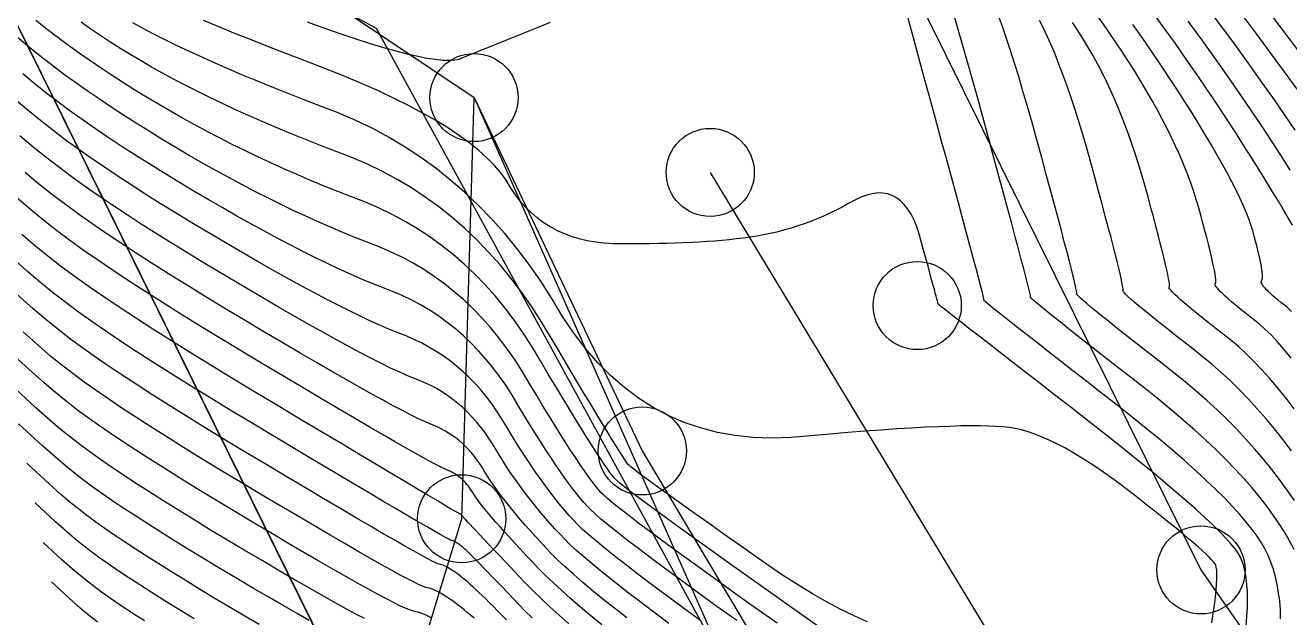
# Model space of a CAD drawing. Extents: x 83 to 1412852, y -76 to 4931706.
# Drawn here: x 1412627.96 to 1412642.31, y 4931568.29 to 4931575.01 of the extents above; entities that cross this region are included whole.
import ezdxf

# ---------------------------------------------------------------- set-up
doc = ezdxf.new("R2010")
doc.units = 0
doc.header["$MEASUREMENT"] = 0
doc.header["$PDMODE"] = 33
doc.header["$PDSIZE"] = 1
doc.layers.get('0').update_dxf_attribs({"color": 1, "linetype": 'CONTINUOUS'})
for name, color, linetype in [('Ground topo-Rev01', 1, 'CONTINUOUS'), ('New scratch layer', 1, 'CONTINUOUS'), ('nz-property-titles(LINZ DOWNLOAD)', 1, 'CONTINUOUS')]:
    doc.layers.add(name, color=color, linetype=linetype)

msp = doc.modelspace()

# ---------------------------------------------------------------- linework, layer by layer
for points in [[(1412625.83, 4931580.38), (1412628.75, 4931581.8), (1412632.64, 4931582.21), (1412634.8, 4931580.2), (1412637.58, 4931576.34), (1412641.3, 4931568.83), (1412646.46, 4931561.43), (1412653.58, 4931556.32), (1412661.21, 4931552.91), (1412664.41, 4931553.01), (1412671.43, 4931552.25), (1412680.76, 4931551.75), (1412690.96, 4931557.29), (1412699.75, 4931563.42), (1412708.32, 4931567.05)], [(1412628.11, 4931577.5), (1412633.05, 4931574.19), (1412634.96, 4931570.18), (1412641.65, 4931558.92), (1412643.23, 4931552.22), (1412645.18, 4931545.9), (1412648.78, 4931537.03), (1412651.34, 4931534.66), (1412654.11, 4931534.38), (1412662.28, 4931539.83)], [(1412642.338, 4931572.742), (1412642.291, 4931572.825), (1412642.237, 4931572.915), (1412642.178, 4931573.014), (1412642.113, 4931573.12), (1412642.042, 4931573.235), (1412641.966, 4931573.358), (1412641.883, 4931573.49), (1412641.795, 4931573.629), (1412641.701, 4931573.777), (1412641.601, 4931573.933), (1412641.495, 4931574.095), (1412641.383, 4931574.263), (1412641.265, 4931574.436), (1412641.14, 4931574.616), (1412641.009, 4931574.802), (1412640.872, 4931574.994), (1412640.729, 4931575.192)], [(1412642.37, 4931573.819), (1412642.256, 4931573.987), (1412642.133, 4931574.165), (1412641.999, 4931574.355), (1412641.856, 4931574.556), (1412641.702, 4931574.768), (1412641.538, 4931574.991), (1412641.364, 4931575.225)], [(1412637.001, 4931568.158), (1412636.705, 4931568.366), (1412636.43, 4931568.561), (1412636.174, 4931568.743), (1412635.938, 4931568.911), (1412635.721, 4931569.065), (1412635.525, 4931569.206), (1412635.348, 4931569.333), (1412635.191, 4931569.447), (1412635.054, 4931569.548), (1412634.937, 4931569.635), (1412634.839, 4931569.708), (1412634.762, 4931569.768), (1412634.704, 4931569.814), (1412634.666, 4931569.847), (1412634.647, 4931569.866), (1412634.624, 4931569.894), (1412634.596, 4931569.931), (1412634.564, 4931569.976), (1412634.526, 4931570.031), (1412634.484, 4931570.093), (1412634.437, 4931570.165), (1412634.386, 4931570.245), (1412634.33, 4931570.334), (1412634.269, 4931570.432), (1412634.203, 4931570.539), (1412634.132, 4931570.654), (1412634.057, 4931570.778), (1412633.977, 4931570.911), (1412633.892, 4931571.052), (1412633.803, 4931571.202), (1412633.709, 4931571.361), (1412633.61, 4931571.514), (1412633.508, 4931571.66), (1412633.402, 4931571.801), (1412633.292, 4931571.935), (1412633.178, 4931572.063), (1412633.06, 4931572.184), (1412632.938, 4931572.3), (1412632.812, 4931572.409), (1412632.682, 4931572.513), (1412632.548, 4931572.61), (1412632.41, 4931572.701), (1412632.268, 4931572.785), (1412632.122, 4931572.864), (1412631.972, 4931572.936), (1412631.818, 4931573.003), (1412631.66, 4931573.063), (1412631.504, 4931573.124), (1412631.349, 4931573.186), (1412631.195, 4931573.25), (1412631.043, 4931573.315), (1412630.893, 4931573.382), (1412630.744, 4931573.449), (1412630.596, 4931573.518), (1412630.45, 4931573.588), (1412630.305, 4931573.659), (1412630.162, 4931573.732), (1412630.021, 4931573.806), (1412629.881, 4931573.881), (1412629.742, 4931573.957), (1412629.605, 4931574.035), (1412629.469, 4931574.114), (1412629.335, 4931574.194), (1412629.202, 4931574.275), (1412629.072, 4931574.357), (1412628.944, 4931574.44), (1412628.817, 4931574.524), (1412628.692, 4931574.609), (1412628.57, 4931574.695), (1412628.449, 4931574.782), (1412628.33, 4931574.869), (1412628.207, 4931574.964), (1412628.079, 4931575.065)], [(1412637.51, 4931568.241), (1412637.363, 4931568.307), (1412637.213, 4931568.381), (1412637.057, 4931568.464), (1412636.897, 4931568.556), (1412636.733, 4931568.655), (1412636.564, 4931568.763), (1412636.391, 4931568.88), (1412636.214, 4931569.005), (1412636.047, 4931569.122), (1412635.89, 4931569.233), (1412635.744, 4931569.336), (1412635.608, 4931569.432), (1412635.484, 4931569.521), (1412635.369, 4931569.603), (1412635.265, 4931569.677), (1412635.172, 4931569.744), (1412635.089, 4931569.804), (1412635.017, 4931569.857), (1412634.955, 4931569.903), (1412634.903, 4931569.941), (1412634.863, 4931569.973), (1412634.832, 4931569.997), (1412634.813, 4931570.013), (1412634.804, 4931570.023), (1412634.788, 4931570.043), (1412634.767, 4931570.075), (1412634.739, 4931570.116), (1412634.705, 4931570.169), (1412634.666, 4931570.232), (1412634.619, 4931570.306), (1412634.567, 4931570.391), (1412634.509, 4931570.486), (1412634.444, 4931570.592), (1412634.374, 4931570.709), (1412634.297, 4931570.837), (1412634.214, 4931570.975), (1412634.125, 4931571.124), (1412634.03, 4931571.284), (1412633.929, 4931571.455), (1412633.821, 4931571.636), (1412633.709, 4931571.81), (1412633.593, 4931571.977), (1412633.471, 4931572.137), (1412633.346, 4931572.29), (1412633.216, 4931572.436), (1412633.081, 4931572.575), (1412632.942, 4931572.707), (1412632.798, 4931572.832), (1412632.649, 4931572.95), (1412632.497, 4931573.06), (1412632.339, 4931573.164), (1412632.177, 4931573.261), (1412632.011, 4931573.35), (1412631.84, 4931573.433), (1412631.664, 4931573.509), (1412631.484, 4931573.577), (1412631.308, 4931573.646), (1412631.136, 4931573.714), (1412630.968, 4931573.783), (1412630.804, 4931573.851), (1412630.644, 4931573.919), (1412630.489, 4931573.988), (1412630.337, 4931574.056), (1412630.19, 4931574.125), (1412630.046, 4931574.193), (1412629.907, 4931574.262), (1412629.772, 4931574.331), (1412629.641, 4931574.399), (1412629.514, 4931574.468), (1412629.391, 4931574.536), (1412629.272, 4931574.605), (1412629.157, 4931574.673), (1412629.043, 4931574.744), (1412628.929, 4931574.816), (1412628.816, 4931574.89), (1412628.703, 4931574.966), (1412628.59, 4931575.044)], [(1412641.814, 4931568.197), (1412641.822, 4931568.304), (1412641.826, 4931568.404), (1412641.828, 4931568.498), (1412641.826, 4931568.585), (1412641.821, 4931568.666), (1412641.813, 4931568.741), (1412641.801, 4931568.809), (1412641.786, 4931568.871), (1412641.768, 4931568.927), (1412641.747, 4931568.976), (1412641.722, 4931569.019), (1412641.686, 4931569.069), (1412641.64, 4931569.126), (1412641.582, 4931569.191), (1412641.513, 4931569.262), (1412641.433, 4931569.34), (1412641.342, 4931569.426), (1412641.24, 4931569.518), (1412641.127, 4931569.618), (1412641.003, 4931569.725), (1412640.868, 4931569.839), (1412640.722, 4931569.96), (1412640.565, 4931570.088), (1412640.396, 4931570.223), (1412640.217, 4931570.365), (1412640.026, 4931570.514), (1412639.825, 4931570.671), (1412639.636, 4931570.818), (1412639.46, 4931570.955), (1412639.296, 4931571.082), (1412639.145, 4931571.199), (1412639.007, 4931571.307), (1412638.881, 4931571.405), (1412638.768, 4931571.493), (1412638.667, 4931571.571), (1412638.579, 4931571.64), (1412638.504, 4931571.699), (1412638.441, 4931571.748), (1412638.391, 4931571.787), (1412638.353, 4931571.817), (1412638.328, 4931571.837), (1412638.316, 4931571.847), (1412638.316, 4931571.847), (1412638.315, 4931571.854), (1412638.312, 4931571.865), (1412638.308, 4931571.883), (1412638.301, 4931571.907), (1412638.294, 4931571.936), (1412638.284, 4931571.971), (1412638.274, 4931572.012), (1412638.261, 4931572.058), (1412638.247, 4931572.11), (1412638.231, 4931572.168), (1412638.214, 4931572.232), (1412638.195, 4931572.302), (1412638.174, 4931572.377), (1412638.152, 4931572.458), (1412638.129, 4931572.545), (1412638.103, 4931572.638), (1412638.075, 4931572.722), (1412638.044, 4931572.798), (1412638.01, 4931572.866), (1412637.973, 4931572.925), (1412637.933, 4931572.976), (1412637.89, 4931573.019), (1412637.844, 4931573.053), (1412637.795, 4931573.079), (1412637.744, 4931573.097), (1412637.689, 4931573.106), (1412637.631, 4931573.107), (1412637.571, 4931573.099), (1412637.507, 4931573.083), (1412637.441, 4931573.059), (1412637.372, 4931573.027), (1412637.3, 4931572.986), (1412637.227, 4931572.947), (1412637.154, 4931572.91), (1412637.081, 4931572.875), (1412637.008, 4931572.842), (1412636.934, 4931572.811), (1412636.86, 4931572.781), (1412636.786, 4931572.754), (1412636.712, 4931572.729), (1412636.637, 4931572.705), (1412636.562, 4931572.684), (1412636.487, 4931572.664), (1412636.411, 4931572.646), (1412636.335, 4931572.631), (1412636.259, 4931572.617), (1412636.183, 4931572.605), (1412636.106, 4931572.595), (1412636.027, 4931572.586), (1412635.947, 4931572.577), (1412635.865, 4931572.569), (1412635.781, 4931572.562), (1412635.695, 4931572.556), (1412635.607, 4931572.55), (1412635.518, 4931572.545), (1412635.426, 4931572.541), (1412635.333, 4931572.537), (1412635.238, 4931572.534), (1412635.142, 4931572.532), (1412635.043, 4931572.53), (1412634.943, 4931572.529), (1412634.84, 4931572.529), (1412634.736, 4931572.529), (1412634.63, 4931572.53), (1412634.528, 4931572.537), (1412634.429, 4931572.548), (1412634.334, 4931572.565), (1412634.242, 4931572.587), (1412634.154, 4931572.614), (1412634.069, 4931572.646), (1412633.988, 4931572.683), (1412633.91, 4931572.725), (1412633.836, 4931572.773), (1412633.765, 4931572.826), (1412633.698, 4931572.884), (1412633.634, 4931572.947), (1412633.574, 4931573.015), (1412633.517, 4931573.089), (1412633.464, 4931573.168), (1412633.414, 4931573.251), (1412633.353, 4931573.335), (1412633.282, 4931573.419), (1412633.199, 4931573.504), (1412633.106, 4931573.588), (1412633.001, 4931573.672), (1412632.886, 4931573.756), (1412632.76, 4931573.841), (1412632.623, 4931573.926), (1412632.474, 4931574.01), (1412632.315, 4931574.095), (1412632.145, 4931574.18), (1412631.965, 4931574.265), (1412631.773, 4931574.35), (1412631.57, 4931574.435), (1412631.356, 4931574.521), (1412631.132, 4931574.606), (1412630.916, 4931574.689), (1412630.71, 4931574.769), (1412630.514, 4931574.847), (1412630.326, 4931574.922), (1412630.148, 4931574.995), (1412629.979, 4931575.066)], [(1412633.915, 4931575.041), (1412633.748, 4931574.974), (1412633.595, 4931574.912), (1412633.456, 4931574.856), (1412633.332, 4931574.806), (1412633.221, 4931574.762), (1412633.125, 4931574.723), (1412633.043, 4931574.689), (1412632.975, 4931574.662), (1412632.921, 4931574.64), (1412632.882, 4931574.623), (1412632.832, 4931574.613), (1412632.77, 4931574.609), (1412632.697, 4931574.611), (1412632.613, 4931574.62), (1412632.518, 4931574.634), (1412632.412, 4931574.655), (1412632.295, 4931574.682), (1412632.166, 4931574.715), (1412632.026, 4931574.755), (1412631.876, 4931574.8), (1412631.714, 4931574.852), (1412631.541, 4931574.91), (1412631.356, 4931574.974), (1412631.161, 4931575.044)], [(1412642.204, 4931568.273), (1412642.201, 4931568.376), (1412642.193, 4931568.476), (1412642.181, 4931568.571), (1412642.165, 4931568.663), (1412642.145, 4931568.752), (1412642.122, 4931568.836), (1412642.094, 4931568.917), (1412642.062, 4931568.994), (1412642.026, 4931569.068), (1412641.986, 4931569.138), (1412641.937, 4931569.212), (1412641.88, 4931569.29), (1412641.814, 4931569.372), (1412641.74, 4931569.459), (1412641.656, 4931569.551), (1412641.565, 4931569.646), (1412641.464, 4931569.746), (1412641.355, 4931569.85), (1412641.237, 4931569.958), (1412641.111, 4931570.071), (1412640.976, 4931570.188), (1412640.832, 4931570.309), (1412640.679, 4931570.435), (1412640.518, 4931570.565), (1412640.349, 4931570.699), (1412640.17, 4931570.837), (1412640.003, 4931570.967), (1412639.847, 4931571.089), (1412639.703, 4931571.201), (1412639.569, 4931571.306), (1412639.447, 4931571.401), (1412639.336, 4931571.488), (1412639.236, 4931571.566), (1412639.147, 4931571.636), (1412639.07, 4931571.698), (1412639.003, 4931571.75), (1412638.948, 4931571.794), (1412638.904, 4931571.83), (1412638.872, 4931571.857), (1412638.85, 4931571.875), (1412638.84, 4931571.885), (1412638.841, 4931571.886), (1412638.837, 4931571.904), (1412638.829, 4931571.94), (1412638.816, 4931571.992), (1412638.798, 4931572.062), (1412638.775, 4931572.148), (1412638.747, 4931572.252), (1412638.715, 4931572.373), (1412638.678, 4931572.511), (1412638.636, 4931572.666), (1412638.59, 4931572.838), (1412638.539, 4931573.027), (1412638.483, 4931573.233), (1412638.422, 4931573.456), (1412638.356, 4931573.696), (1412638.286, 4931573.954), (1412638.211, 4931574.228), (1412638.141, 4931574.486), (1412638.075, 4931574.726), (1412638.014, 4931574.95), (1412637.957, 4931575.156)], [(1412642.356, 4931569.062), (1412642.305, 4931569.159), (1412642.25, 4931569.256), (1412642.188, 4931569.354), (1412642.12, 4931569.453), (1412642.046, 4931569.554), (1412641.966, 4931569.657), (1412641.879, 4931569.761), (1412641.787, 4931569.867), (1412641.688, 4931569.974), (1412641.582, 4931570.082), (1412641.471, 4931570.192), (1412641.353, 4931570.304), (1412641.229, 4931570.417), (1412641.099, 4931570.531), (1412640.963, 4931570.647), (1412640.82, 4931570.765), (1412640.671, 4931570.884), (1412640.516, 4931571.004), (1412640.37, 4931571.117), (1412640.235, 4931571.223), (1412640.109, 4931571.321), (1412639.993, 4931571.412), (1412639.887, 4931571.495), (1412639.791, 4931571.571), (1412639.704, 4931571.64), (1412639.627, 4931571.701), (1412639.56, 4931571.755), (1412639.503, 4931571.802), (1412639.456, 4931571.841), (1412639.418, 4931571.872), (1412639.39, 4931571.896), (1412639.373, 4931571.913), (1412639.364, 4931571.923), (1412639.366, 4931571.925), (1412639.364, 4931571.942), (1412639.357, 4931571.973), (1412639.346, 4931572.02), (1412639.331, 4931572.081), (1412639.312, 4931572.157), (1412639.288, 4931572.248), (1412639.261, 4931572.353), (1412639.229, 4931572.474), (1412639.193, 4931572.609), (1412639.153, 4931572.759), (1412639.108, 4931572.924), (1412639.06, 4931573.104), (1412639.007, 4931573.298), (1412638.95, 4931573.507), (1412638.889, 4931573.731), (1412638.824, 4931573.97), (1412638.762, 4931574.196), (1412638.703, 4931574.408), (1412638.647, 4931574.606), (1412638.594, 4931574.792), (1412638.544, 4931574.963), (1412638.498, 4931575.122)], [(1412642.361, 4931569.617), (1412642.278, 4931569.736), (1412642.192, 4931569.855), (1412642.103, 4931569.971), (1412642.009, 4931570.087), (1412641.911, 4931570.201), (1412641.81, 4931570.314), (1412641.705, 4931570.426), (1412641.596, 4931570.536), (1412641.483, 4931570.645), (1412641.366, 4931570.753), (1412641.246, 4931570.859), (1412641.121, 4931570.964), (1412640.993, 4931571.068), (1412640.861, 4931571.171), (1412640.738, 4931571.267), (1412640.622, 4931571.357), (1412640.515, 4931571.441), (1412640.417, 4931571.518), (1412640.327, 4931571.59), (1412640.245, 4931571.655), (1412640.172, 4931571.714), (1412640.107, 4931571.766), (1412640.051, 4931571.813), (1412640.003, 4931571.853), (1412639.963, 4931571.887), (1412639.932, 4931571.915), (1412639.909, 4931571.936), (1412639.895, 4931571.951), (1412639.889, 4931571.961), (1412639.891, 4931571.963), (1412639.89, 4931571.979), (1412639.885, 4931572.007), (1412639.876, 4931572.047), (1412639.864, 4931572.1), (1412639.849, 4931572.165), (1412639.829, 4931572.243), (1412639.806, 4931572.334), (1412639.78, 4931572.437), (1412639.749, 4931572.552), (1412639.716, 4931572.681), (1412639.678, 4931572.821), (1412639.637, 4931572.974), (1412639.592, 4931573.14), (1412639.544, 4931573.318), (1412639.492, 4931573.509), (1412639.437, 4931573.712), (1412639.383, 4931573.905), (1412639.331, 4931574.089), (1412639.28, 4931574.263), (1412639.231, 4931574.427), (1412639.184, 4931574.581), (1412639.138, 4931574.725), (1412639.094, 4931574.86), (1412639.051, 4931574.984), (1412639.01, 4931575.099)], [(1412642.326, 4931570.182), (1412642.231, 4931570.307), (1412642.135, 4931570.429), (1412642.038, 4931570.546), (1412641.939, 4931570.659), (1412641.838, 4931570.768), (1412641.737, 4931570.874), (1412641.633, 4931570.974), (1412641.529, 4931571.071), (1412641.423, 4931571.164), (1412641.315, 4931571.253), (1412641.207, 4931571.337), (1412641.105, 4931571.417), (1412641.01, 4931571.491), (1412640.922, 4931571.56), (1412640.841, 4931571.625), (1412640.767, 4931571.684), (1412640.7, 4931571.738), (1412640.64, 4931571.787), (1412640.587, 4931571.831), (1412640.542, 4931571.87), (1412640.503, 4931571.904), (1412640.471, 4931571.933), (1412640.446, 4931571.957), (1412640.428, 4931571.976), (1412640.417, 4931571.99), (1412640.413, 4931571.998), (1412640.416, 4931572.002), (1412640.416, 4931572.016), (1412640.413, 4931572.04), (1412640.407, 4931572.074), (1412640.398, 4931572.119), (1412640.385, 4931572.174), (1412640.37, 4931572.239), (1412640.352, 4931572.314), (1412640.33, 4931572.4), (1412640.306, 4931572.496), (1412640.279, 4931572.602), (1412640.248, 4931572.718), (1412640.214, 4931572.845), (1412640.178, 4931572.982), (1412640.138, 4931573.129), (1412640.095, 4931573.286), (1412640.05, 4931573.454), (1412640.004, 4931573.615), (1412639.958, 4931573.77), (1412639.913, 4931573.919), (1412639.868, 4931574.062), (1412639.823, 4931574.198), (1412639.778, 4931574.329), (1412639.733, 4931574.453), (1412639.688, 4931574.57), (1412639.644, 4931574.682), (1412639.599, 4931574.787), (1412639.555, 4931574.887), (1412639.511, 4931574.979), (1412639.467, 4931575.066)], [(1412642.359, 4931570.656), (1412642.265, 4931570.778), (1412642.173, 4931570.893), (1412642.081, 4931571.001), (1412641.99, 4931571.102), (1412641.901, 4931571.196), (1412641.812, 4931571.283), (1412641.724, 4931571.364), (1412641.638, 4931571.437), (1412641.552, 4931571.504), (1412641.472, 4931571.566), (1412641.397, 4931571.625), (1412641.328, 4931571.68), (1412641.265, 4931571.731), (1412641.207, 4931571.778), (1412641.155, 4931571.821), (1412641.109, 4931571.861), (1412641.068, 4931571.896), (1412641.032, 4931571.928), (1412641.002, 4931571.956), (1412640.978, 4931571.98), (1412640.96, 4931572), (1412640.946, 4931572.016), (1412640.939, 4931572.028), (1412640.937, 4931572.036), (1412640.941, 4931572.041), (1412640.942, 4931572.053), (1412640.941, 4931572.074), (1412640.937, 4931572.102), (1412640.931, 4931572.138), (1412640.922, 4931572.183), (1412640.911, 4931572.235), (1412640.897, 4931572.295), (1412640.881, 4931572.363), (1412640.863, 4931572.439), (1412640.841, 4931572.523), (1412640.818, 4931572.616), (1412640.792, 4931572.716), (1412640.763, 4931572.824), (1412640.732, 4931572.94), (1412640.699, 4931573.064), (1412640.662, 4931573.195), (1412640.625, 4931573.325), (1412640.586, 4931573.451), (1412640.546, 4931573.576), (1412640.505, 4931573.697), (1412640.462, 4931573.816), (1412640.418, 4931573.932), (1412640.372, 4931574.046), (1412640.326, 4931574.157), (1412640.277, 4931574.265), (1412640.228, 4931574.371), (1412640.177, 4931574.474), (1412640.125, 4931574.574), (1412640.071, 4931574.672), (1412640.016, 4931574.767), (1412639.96, 4931574.86), (1412639.902, 4931574.95), (1412639.841, 4931575.043)], [(1412642.323, 4931571.233), (1412642.244, 4931571.33), (1412642.168, 4931571.418), (1412642.095, 4931571.496), (1412642.026, 4931571.563), (1412641.96, 4931571.622), (1412641.897, 4931571.67), (1412641.839, 4931571.716), (1412641.785, 4931571.759), (1412641.735, 4931571.8), (1412641.689, 4931571.837), (1412641.647, 4931571.872), (1412641.61, 4931571.905), (1412641.577, 4931571.934), (1412641.548, 4931571.961), (1412641.523, 4931571.986), (1412641.502, 4931572.007), (1412641.486, 4931572.026), (1412641.473, 4931572.042), (1412641.465, 4931572.055), (1412641.461, 4931572.066), (1412641.461, 4931572.074), (1412641.466, 4931572.079), (1412641.468, 4931572.09), (1412641.469, 4931572.107), (1412641.468, 4931572.129), (1412641.464, 4931572.157), (1412641.459, 4931572.191), (1412641.452, 4931572.23), (1412641.443, 4931572.276), (1412641.432, 4931572.326), (1412641.419, 4931572.383), (1412641.404, 4931572.445), (1412641.388, 4931572.513), (1412641.369, 4931572.586), (1412641.348, 4931572.666), (1412641.326, 4931572.75), (1412641.302, 4931572.841), (1412641.275, 4931572.937), (1412641.246, 4931573.034), (1412641.214, 4931573.133), (1412641.179, 4931573.232), (1412641.142, 4931573.332), (1412641.101, 4931573.433), (1412641.058, 4931573.535), (1412641.012, 4931573.639), (1412640.963, 4931573.743), (1412640.911, 4931573.848), (1412640.856, 4931573.954), (1412640.799, 4931574.061), (1412640.738, 4931574.169), (1412640.675, 4931574.278), (1412640.609, 4931574.388), (1412640.54, 4931574.499), (1412640.469, 4931574.611), (1412640.393, 4931574.727), (1412640.312, 4931574.848), (1412640.227, 4931574.973), (1412640.137, 4931575.102)], [(1412642.313, 4931573.367), (1412642.213, 4931573.523), (1412642.108, 4931573.688), (1412641.994, 4931573.861), (1412641.873, 4931574.041), (1412641.745, 4931574.23), (1412641.608, 4931574.425), (1412641.465, 4931574.629), (1412641.313, 4931574.84), (1412641.155, 4931575.058)], [(1412642.39, 4931574.285), (1412642.246, 4931574.483), (1412642.09, 4931574.696), (1412641.921, 4931574.923), (1412641.739, 4931575.165)], [(1412642.478, 4931574.624), (1412642.304, 4931574.856), (1412642.115, 4931575.105)], [(1412641.423, 4931568.228), (1412641.439, 4931568.334), (1412641.452, 4931568.431), (1412641.463, 4931568.52), (1412641.471, 4931568.599), (1412641.476, 4931568.669), (1412641.48, 4931568.73), (1412641.48, 4931568.782), (1412641.479, 4931568.826), (1412641.474, 4931568.86), (1412641.468, 4931568.885), (1412641.458, 4931568.901), (1412641.443, 4931568.921), (1412641.421, 4931568.946), (1412641.393, 4931568.975), (1412641.358, 4931569.009), (1412641.317, 4931569.047), (1412641.27, 4931569.089), (1412641.216, 4931569.136), (1412641.156, 4931569.187), (1412641.09, 4931569.242), (1412641.018, 4931569.302), (1412640.939, 4931569.366), (1412640.854, 4931569.434), (1412640.762, 4931569.507), (1412640.664, 4931569.584), (1412640.56, 4931569.666), (1412640.449, 4931569.751), (1412640.341, 4931569.832), (1412640.236, 4931569.908), (1412640.134, 4931569.979), (1412640.035, 4931570.045), (1412639.938, 4931570.107), (1412639.844, 4931570.163), (1412639.753, 4931570.214), (1412639.664, 4931570.26), (1412639.578, 4931570.302), (1412639.496, 4931570.338), (1412639.415, 4931570.37), (1412639.338, 4931570.397), (1412639.263, 4931570.418), (1412639.191, 4931570.435), (1412639.122, 4931570.447), (1412639.056, 4931570.454), (1412638.98, 4931570.459), (1412638.893, 4931570.462), (1412638.797, 4931570.464), (1412638.691, 4931570.464), (1412638.575, 4931570.463), (1412638.45, 4931570.459), (1412638.314, 4931570.454), (1412638.168, 4931570.448), (1412638.013, 4931570.439), (1412637.847, 4931570.429), (1412637.672, 4931570.417), (1412637.487, 4931570.404), (1412637.292, 4931570.389), (1412637.087, 4931570.372), (1412636.872, 4931570.353), (1412636.647, 4931570.333), (1412636.428, 4931570.326), (1412636.216, 4931570.334), (1412636.011, 4931570.356), (1412635.812, 4931570.391), (1412635.62, 4931570.441), (1412635.434, 4931570.504), (1412635.255, 4931570.582), (1412635.082, 4931570.674), (1412634.916, 4931570.779), (1412634.756, 4931570.899), (1412634.602, 4931571.033), (1412634.456, 4931571.18), (1412634.315, 4931571.342), (1412634.182, 4931571.517), (1412634.054, 4931571.707), (1412633.934, 4931571.911), (1412633.808, 4931572.106), (1412633.677, 4931572.294), (1412633.541, 4931572.474), (1412633.4, 4931572.646), (1412633.253, 4931572.81), (1412633.102, 4931572.966), (1412632.946, 4931573.114), (1412632.784, 4931573.254), (1412632.617, 4931573.387), (1412632.446, 4931573.511), (1412632.269, 4931573.628), (1412632.087, 4931573.736), (1412631.9, 4931573.837), (1412631.707, 4931573.93), (1412631.51, 4931574.015), (1412631.308, 4931574.092), (1412631.112, 4931574.167), (1412630.923, 4931574.242), (1412630.741, 4931574.315), (1412630.565, 4931574.387), (1412630.396, 4931574.457), (1412630.234, 4931574.527), (1412630.079, 4931574.595), (1412629.93, 4931574.662), (1412629.788, 4931574.728), (1412629.652, 4931574.792), (1412629.523, 4931574.855), (1412629.401, 4931574.917), (1412629.286, 4931574.978), (1412629.177, 4931575.037)], [(1412642.327, 4931571.763), (1412642.282, 4931571.806), (1412642.243, 4931571.837), (1412642.206, 4931571.866), (1412642.172, 4931571.893), (1412642.141, 4931571.919), (1412642.113, 4931571.944), (1412642.088, 4931571.967), (1412642.065, 4931571.988), (1412642.045, 4931572.008), (1412642.028, 4931572.026), (1412642.013, 4931572.043), (1412642.002, 4931572.058), (1412641.993, 4931572.072), (1412641.987, 4931572.084), (1412641.984, 4931572.095), (1412641.983, 4931572.104), (1412641.986, 4931572.112), (1412641.991, 4931572.118), (1412641.994, 4931572.128), (1412641.997, 4931572.14), (1412641.998, 4931572.157), (1412641.998, 4931572.177), (1412641.996, 4931572.2), (1412641.993, 4931572.226), (1412641.988, 4931572.256), (1412641.983, 4931572.29), (1412641.976, 4931572.326), (1412641.967, 4931572.366), (1412641.957, 4931572.41), (1412641.946, 4931572.457), (1412641.934, 4931572.507), (1412641.92, 4931572.561), (1412641.905, 4931572.618), (1412641.888, 4931572.679), (1412641.867, 4931572.744), (1412641.842, 4931572.814), (1412641.813, 4931572.888), (1412641.779, 4931572.967), (1412641.741, 4931573.051), (1412641.698, 4931573.139), (1412641.651, 4931573.232), (1412641.6, 4931573.329), (1412641.545, 4931573.431), (1412641.485, 4931573.537), (1412641.421, 4931573.648), (1412641.352, 4931573.764), (1412641.279, 4931573.884), (1412641.202, 4931574.009), (1412641.121, 4931574.138), (1412641.035, 4931574.272), (1412640.944, 4931574.411), (1412640.848, 4931574.555), (1412640.746, 4931574.705), (1412640.639, 4931574.859), (1412640.526, 4931575.019)], [(1412636.489, 4931568.225), (1412636.231, 4931568.408), (1412635.991, 4931568.579), (1412635.768, 4931568.739), (1412635.563, 4931568.886), (1412635.376, 4931569.022), (1412635.207, 4931569.146), (1412635.056, 4931569.258), (1412634.922, 4931569.358), (1412634.806, 4931569.446), (1412634.707, 4931569.522), (1412634.627, 4931569.587), (1412634.564, 4931569.64), (1412634.518, 4931569.68), (1412634.491, 4931569.709), (1412634.46, 4931569.745), (1412634.426, 4931569.787), (1412634.388, 4931569.836), (1412634.347, 4931569.892), (1412634.303, 4931569.955), (1412634.255, 4931570.024), (1412634.204, 4931570.1), (1412634.15, 4931570.183), (1412634.093, 4931570.272), (1412634.032, 4931570.368), (1412633.967, 4931570.471), (1412633.9, 4931570.581), (1412633.829, 4931570.697), (1412633.755, 4931570.82), (1412633.677, 4931570.95), (1412633.596, 4931571.086), (1412633.512, 4931571.217), (1412633.424, 4931571.343), (1412633.333, 4931571.464), (1412633.238, 4931571.579), (1412633.14, 4931571.689), (1412633.039, 4931571.794), (1412632.934, 4931571.893), (1412632.825, 4931571.987), (1412632.714, 4931572.076), (1412632.599, 4931572.159), (1412632.48, 4931572.237), (1412632.358, 4931572.31), (1412632.233, 4931572.378), (1412632.104, 4931572.44), (1412631.972, 4931572.497), (1412631.836, 4931572.548), (1412631.699, 4931572.602), (1412631.561, 4931572.659), (1412631.422, 4931572.718), (1412631.282, 4931572.78), (1412631.141, 4931572.844), (1412630.998, 4931572.91), (1412630.855, 4931572.979), (1412630.71, 4931573.051), (1412630.564, 4931573.125), (1412630.417, 4931573.202), (1412630.269, 4931573.281), (1412630.12, 4931573.363), (1412629.97, 4931573.447), (1412629.819, 4931573.534), (1412629.666, 4931573.623), (1412629.512, 4931573.715), (1412629.362, 4931573.807), (1412629.215, 4931573.898), (1412629.072, 4931573.99), (1412628.931, 4931574.082), (1412628.795, 4931574.174), (1412628.661, 4931574.265), (1412628.531, 4931574.357), (1412628.404, 4931574.449), (1412628.275, 4931574.546), (1412628.143, 4931574.65), (1412628.007, 4931574.759), (1412627.869, 4931574.873)], [(1412636.032, 4931568.255), (1412635.807, 4931568.416), (1412635.599, 4931568.567), (1412635.405, 4931568.708), (1412635.228, 4931568.838), (1412635.066, 4931568.958), (1412634.92, 4931569.068), (1412634.789, 4931569.168), (1412634.674, 4931569.257), (1412634.575, 4931569.337), (1412634.491, 4931569.406), (1412634.423, 4931569.465), (1412634.371, 4931569.514), (1412634.334, 4931569.552), (1412634.296, 4931569.596), (1412634.255, 4931569.644), (1412634.213, 4931569.696), (1412634.168, 4931569.754), (1412634.122, 4931569.816), (1412634.073, 4931569.883), (1412634.023, 4931569.954), (1412633.971, 4931570.031), (1412633.917, 4931570.112), (1412633.861, 4931570.198), (1412633.803, 4931570.288), (1412633.743, 4931570.383), (1412633.681, 4931570.483), (1412633.617, 4931570.588), (1412633.551, 4931570.697), (1412633.484, 4931570.811), (1412633.413, 4931570.921), (1412633.34, 4931571.026), (1412633.263, 4931571.127), (1412633.184, 4931571.223), (1412633.102, 4931571.315), (1412633.018, 4931571.403), (1412632.93, 4931571.486), (1412632.839, 4931571.565), (1412632.746, 4931571.639), (1412632.65, 4931571.708), (1412632.551, 4931571.774), (1412632.449, 4931571.835), (1412632.344, 4931571.891), (1412632.236, 4931571.943), (1412632.125, 4931571.991), (1412632.012, 4931572.034), (1412631.895, 4931572.081), (1412631.774, 4931572.131), (1412631.649, 4931572.186), (1412631.521, 4931572.244), (1412631.389, 4931572.306), (1412631.253, 4931572.371), (1412631.114, 4931572.441), (1412630.97, 4931572.514), (1412630.823, 4931572.591), (1412630.673, 4931572.672), (1412630.518, 4931572.757), (1412630.36, 4931572.845), (1412630.198, 4931572.937), (1412630.032, 4931573.033), (1412629.863, 4931573.132), (1412629.69, 4931573.236), (1412629.522, 4931573.338), (1412629.358, 4931573.44), (1412629.199, 4931573.54), (1412629.046, 4931573.64), (1412628.897, 4931573.738), (1412628.753, 4931573.836), (1412628.613, 4931573.933), (1412628.479, 4931574.029), (1412628.343, 4931574.129), (1412628.206, 4931574.234), (1412628.068, 4931574.343), (1412627.929, 4931574.458)], [(1412635.624, 4931568.253), (1412635.429, 4931568.395), (1412635.248, 4931568.529), (1412635.08, 4931568.654), (1412634.925, 4931568.771), (1412634.784, 4931568.879), (1412634.657, 4931568.978), (1412634.543, 4931569.069), (1412634.443, 4931569.151), (1412634.356, 4931569.225), (1412634.283, 4931569.29), (1412634.224, 4931569.347), (1412634.178, 4931569.395), (1412634.131, 4931569.446), (1412634.085, 4931569.5), (1412634.037, 4931569.556), (1412633.989, 4931569.615), (1412633.94, 4931569.677), (1412633.891, 4931569.742), (1412633.842, 4931569.809), (1412633.792, 4931569.879), (1412633.741, 4931569.952), (1412633.69, 4931570.027), (1412633.638, 4931570.105), (1412633.586, 4931570.186), (1412633.533, 4931570.27), (1412633.479, 4931570.356), (1412633.426, 4931570.445), (1412633.371, 4931570.537), (1412633.314, 4931570.625), (1412633.255, 4931570.709), (1412633.194, 4931570.79), (1412633.131, 4931570.868), (1412633.065, 4931570.942), (1412632.996, 4931571.012), (1412632.926, 4931571.079), (1412632.853, 4931571.142), (1412632.778, 4931571.202), (1412632.701, 4931571.258), (1412632.621, 4931571.31), (1412632.539, 4931571.359), (1412632.455, 4931571.405), (1412632.368, 4931571.446), (1412632.279, 4931571.485), (1412632.188, 4931571.519), (1412632.091, 4931571.559), (1412631.987, 4931571.604), (1412631.877, 4931571.653), (1412631.76, 4931571.708), (1412631.637, 4931571.768), (1412631.508, 4931571.833), (1412631.372, 4931571.902), (1412631.231, 4931571.977), (1412631.082, 4931572.057), (1412630.928, 4931572.142), (1412630.767, 4931572.232), (1412630.6, 4931572.327), (1412630.426, 4931572.427), (1412630.246, 4931572.532), (1412630.06, 4931572.642), (1412629.867, 4931572.757), (1412629.681, 4931572.87), (1412629.501, 4931572.981), (1412629.327, 4931573.09), (1412629.16, 4931573.198), (1412628.999, 4931573.303), (1412628.844, 4931573.407), (1412628.695, 4931573.508), (1412628.553, 4931573.608), (1412628.411, 4931573.712), (1412628.27, 4931573.818), (1412628.129, 4931573.928), (1412627.989, 4931574.042), (1412627.832, 4931574.174)], [(1412635.26, 4931568.223), (1412635.09, 4931568.35), (1412634.931, 4931568.47), (1412634.784, 4931568.583), (1412634.648, 4931568.689), (1412634.524, 4931568.788), (1412634.412, 4931568.88), (1412634.311, 4931568.966), (1412634.221, 4931569.044), (1412634.143, 4931569.116), (1412634.077, 4931569.181), (1412634.022, 4931569.238), (1412633.967, 4931569.297), (1412633.914, 4931569.356), (1412633.861, 4931569.416), (1412633.81, 4931569.477), (1412633.759, 4931569.538), (1412633.709, 4931569.601), (1412633.66, 4931569.664), (1412633.612, 4931569.727), (1412633.565, 4931569.791), (1412633.519, 4931569.856), (1412633.473, 4931569.922), (1412633.428, 4931569.989), (1412633.385, 4931570.056), (1412633.342, 4931570.124), (1412633.3, 4931570.192), (1412633.259, 4931570.262), (1412633.216, 4931570.329), (1412633.171, 4931570.392), (1412633.125, 4931570.454), (1412633.077, 4931570.512), (1412633.027, 4931570.568), (1412632.975, 4931570.621), (1412632.922, 4931570.672), (1412632.867, 4931570.72), (1412632.81, 4931570.765), (1412632.752, 4931570.807), (1412632.692, 4931570.847), (1412632.63, 4931570.884), (1412632.566, 4931570.918), (1412632.5, 4931570.95), (1412632.433, 4931570.979), (1412632.364, 4931571.005), (1412632.286, 4931571.037), (1412632.199, 4931571.076), (1412632.104, 4931571.121), (1412631.999, 4931571.172), (1412631.885, 4931571.23), (1412631.763, 4931571.294), (1412631.631, 4931571.364), (1412631.491, 4931571.44), (1412631.341, 4931571.523), (1412631.183, 4931571.612), (1412631.016, 4931571.707), (1412630.839, 4931571.809), (1412630.654, 4931571.916), (1412630.46, 4931572.031), (1412630.257, 4931572.151), (1412630.045, 4931572.277), (1412629.841, 4931572.401), (1412629.644, 4931572.522), (1412629.455, 4931572.64), (1412629.274, 4931572.755), (1412629.101, 4931572.868), (1412628.935, 4931572.977), (1412628.777, 4931573.084), (1412628.627, 4931573.188), (1412628.479, 4931573.294), (1412628.334, 4931573.402), (1412628.19, 4931573.513), (1412628.049, 4931573.626), (1412627.894, 4931573.756)], [(1412634.783, 4931568.286), (1412634.643, 4931568.395), (1412634.513, 4931568.499), (1412634.392, 4931568.598), (1412634.281, 4931568.692), (1412634.179, 4931568.78), (1412634.086, 4931568.863), (1412634.003, 4931568.941), (1412633.929, 4931569.014), (1412633.865, 4931569.082), (1412633.803, 4931569.148), (1412633.743, 4931569.213), (1412633.686, 4931569.276), (1412633.631, 4931569.339), (1412633.578, 4931569.4), (1412633.527, 4931569.46), (1412633.479, 4931569.518), (1412633.433, 4931569.575), (1412633.389, 4931569.631), (1412633.348, 4931569.686), (1412633.308, 4931569.739), (1412633.271, 4931569.791), (1412633.237, 4931569.842), (1412633.204, 4931569.892), (1412633.174, 4931569.94), (1412633.146, 4931569.987), (1412633.117, 4931570.032), (1412633.087, 4931570.076), (1412633.056, 4931570.117), (1412633.023, 4931570.157), (1412632.989, 4931570.195), (1412632.954, 4931570.231), (1412632.918, 4931570.265), (1412632.881, 4931570.297), (1412632.842, 4931570.328), (1412632.803, 4931570.356), (1412632.762, 4931570.383), (1412632.72, 4931570.408), (1412632.677, 4931570.432), (1412632.632, 4931570.453), (1412632.587, 4931570.473), (1412632.54, 4931570.49), (1412632.482, 4931570.516), (1412632.412, 4931570.548), (1412632.331, 4931570.589), (1412632.238, 4931570.637), (1412632.134, 4931570.692), (1412632.018, 4931570.755), (1412631.89, 4931570.825), (1412631.751, 4931570.903), (1412631.6, 4931570.989), (1412631.438, 4931571.082), (1412631.264, 4931571.183), (1412631.079, 4931571.291), (1412630.882, 4931571.406), (1412630.674, 4931571.529), (1412630.454, 4931571.66), (1412630.222, 4931571.798), (1412630, 4931571.933), (1412629.787, 4931572.063), (1412629.583, 4931572.19), (1412629.388, 4931572.313), (1412629.203, 4931572.433), (1412629.027, 4931572.548), (1412628.859, 4931572.66), (1412628.702, 4931572.768), (1412628.548, 4931572.877), (1412628.398, 4931572.987), (1412628.252, 4931573.098), (1412628.109, 4931573.21), (1412627.955, 4931573.338)], [(1412634.502, 4931568.208), (1412634.377, 4931568.31), (1412634.26, 4931568.408), (1412634.149, 4931568.503), (1412634.047, 4931568.595), (1412633.951, 4931568.683), (1412633.863, 4931568.767), (1412633.782, 4931568.847), (1412633.709, 4931568.925), (1412633.639, 4931568.998), (1412633.573, 4931569.069), (1412633.51, 4931569.136), (1412633.452, 4931569.2), (1412633.397, 4931569.261), (1412633.345, 4931569.318), (1412633.298, 4931569.373), (1412633.254, 4931569.423), (1412633.213, 4931569.471), (1412633.176, 4931569.515), (1412633.143, 4931569.556), (1412633.114, 4931569.594), (1412633.089, 4931569.629), (1412633.067, 4931569.66), (1412633.048, 4931569.688), (1412633.034, 4931569.712), (1412633.019, 4931569.736), (1412633.003, 4931569.759), (1412632.986, 4931569.78), (1412632.969, 4931569.801), (1412632.952, 4931569.821), (1412632.933, 4931569.84), (1412632.914, 4931569.858), (1412632.895, 4931569.875), (1412632.875, 4931569.891), (1412632.854, 4931569.906), (1412632.832, 4931569.92), (1412632.81, 4931569.933), (1412632.788, 4931569.945), (1412632.765, 4931569.956), (1412632.741, 4931569.967), (1412632.716, 4931569.976), (1412632.678, 4931569.994), (1412632.625, 4931570.021), (1412632.558, 4931570.056), (1412632.477, 4931570.101), (1412632.382, 4931570.154), (1412632.272, 4931570.216), (1412632.149, 4931570.287), (1412632.011, 4931570.366), (1412631.859, 4931570.455), (1412631.693, 4931570.552), (1412631.513, 4931570.658), (1412631.319, 4931570.773), (1412631.11, 4931570.896), (1412630.888, 4931571.028), (1412630.651, 4931571.169), (1412630.4, 4931571.319), (1412630.16, 4931571.464), (1412629.93, 4931571.605), (1412629.711, 4931571.74), (1412629.503, 4931571.871), (1412629.305, 4931571.997), (1412629.118, 4931572.119), (1412628.942, 4931572.235), (1412628.776, 4931572.347), (1412628.616, 4931572.459), (1412628.461, 4931572.571), (1412628.313, 4931572.683), (1412628.169, 4931572.794), (1412628.017, 4931572.92), (1412627.855, 4931573.059)], [(1412634.127, 4931568.218), (1412634.018, 4931568.315), (1412633.914, 4931568.409), (1412633.816, 4931568.502), (1412633.723, 4931568.592), (1412633.635, 4931568.681), (1412633.552, 4931568.768), (1412633.475, 4931568.849), (1412633.402, 4931568.925), (1412633.335, 4931568.996), (1412633.273, 4931569.062), (1412633.215, 4931569.122), (1412633.163, 4931569.177), (1412633.116, 4931569.227), (1412633.074, 4931569.272), (1412633.037, 4931569.311), (1412633.005, 4931569.345), (1412632.979, 4931569.373), (1412632.957, 4931569.397), (1412632.94, 4931569.415), (1412632.929, 4931569.428), (1412632.923, 4931569.435), (1412632.921, 4931569.437), (1412632.92, 4931569.44), (1412632.918, 4931569.442), (1412632.917, 4931569.444), (1412632.915, 4931569.446), (1412632.914, 4931569.447), (1412632.912, 4931569.449), (1412632.91, 4931569.451), (1412632.909, 4931569.452), (1412632.907, 4931569.454), (1412632.905, 4931569.455), (1412632.903, 4931569.456), (1412632.901, 4931569.458), (1412632.899, 4931569.459), (1412632.897, 4931569.46), (1412632.895, 4931569.461), (1412632.892, 4931569.461), (1412632.873, 4931569.472), (1412632.838, 4931569.493), (1412632.785, 4931569.524), (1412632.716, 4931569.565), (1412632.63, 4931569.616), (1412632.527, 4931569.677), (1412632.408, 4931569.748), (1412632.271, 4931569.83), (1412632.118, 4931569.921), (1412631.948, 4931570.022), (1412631.762, 4931570.133), (1412631.558, 4931570.255), (1412631.338, 4931570.386), (1412631.101, 4931570.527), (1412630.848, 4931570.679), (1412630.577, 4931570.84), (1412630.319, 4931570.996), (1412630.073, 4931571.146), (1412629.839, 4931571.29), (1412629.617, 4931571.429), (1412629.407, 4931571.562), (1412629.209, 4931571.689), (1412629.024, 4931571.811), (1412628.85, 4931571.927), (1412628.684, 4931572.042), (1412628.525, 4931572.155), (1412628.374, 4931572.267), (1412628.229, 4931572.378), (1412628.078, 4931572.501), (1412627.92, 4931572.636)], [(1412633.709, 4931568.285), (1412633.632, 4931568.363), (1412633.559, 4931568.439), (1412633.491, 4931568.511), (1412633.426, 4931568.579), (1412633.365, 4931568.643), (1412633.307, 4931568.702), (1412633.254, 4931568.757), (1412633.204, 4931568.808), (1412633.159, 4931568.855), (1412633.117, 4931568.898), (1412633.078, 4931568.937), (1412633.044, 4931568.971), (1412633.014, 4931569.001), (1412632.987, 4931569.027), (1412632.964, 4931569.049), (1412632.945, 4931569.067), (1412632.93, 4931569.08), (1412632.919, 4931569.09), (1412632.908, 4931569.098), (1412632.897, 4931569.107), (1412632.887, 4931569.114), (1412632.877, 4931569.122), (1412632.867, 4931569.128), (1412632.858, 4931569.134), (1412632.849, 4931569.14), (1412632.84, 4931569.145), (1412632.832, 4931569.15), (1412632.824, 4931569.154), (1412632.817, 4931569.158), (1412632.81, 4931569.161), (1412632.803, 4931569.163), (1412632.796, 4931569.165), (1412632.79, 4931569.167), (1412632.784, 4931569.168), (1412632.763, 4931569.178), (1412632.725, 4931569.199), (1412632.672, 4931569.229), (1412632.602, 4931569.268), (1412632.517, 4931569.317), (1412632.416, 4931569.376), (1412632.299, 4931569.445), (1412632.166, 4931569.523), (1412632.017, 4931569.61), (1412631.853, 4931569.708), (1412631.672, 4931569.815), (1412631.476, 4931569.932), (1412631.263, 4931570.058), (1412631.035, 4931570.194), (1412630.791, 4931570.339), (1412630.531, 4931570.495), (1412630.283, 4931570.644), (1412630.046, 4931570.789), (1412629.821, 4931570.927), (1412629.608, 4931571.06), (1412629.406, 4931571.188), (1412629.217, 4931571.31), (1412629.039, 4931571.427), (1412628.872, 4931571.538), (1412628.713, 4931571.648), (1412628.561, 4931571.756), (1412628.416, 4931571.863), (1412628.278, 4931571.969), (1412628.134, 4931572.086), (1412627.983, 4931572.215), (1412627.785, 4931572.392)], [(1412633.417, 4931568.265), (1412633.366, 4931568.318), (1412633.317, 4931568.367), (1412633.27, 4931568.414), (1412633.226, 4931568.458), (1412633.184, 4931568.5), (1412633.144, 4931568.539), (1412633.106, 4931568.575), (1412633.071, 4931568.608), (1412633.038, 4931568.639), (1412633.007, 4931568.666), (1412632.978, 4931568.692), (1412632.952, 4931568.714), (1412632.928, 4931568.734), (1412632.905, 4931568.752), (1412632.883, 4931568.77), (1412632.861, 4931568.786), (1412632.84, 4931568.801), (1412632.82, 4931568.815), (1412632.8, 4931568.828), (1412632.781, 4931568.84), (1412632.763, 4931568.851), (1412632.746, 4931568.861), (1412632.729, 4931568.87), (1412632.713, 4931568.877), (1412632.698, 4931568.884), (1412632.684, 4931568.889), (1412632.67, 4931568.893), (1412632.657, 4931568.896), (1412632.645, 4931568.898), (1412632.618, 4931568.91), (1412632.576, 4931568.93), (1412632.52, 4931568.959), (1412632.449, 4931568.997), (1412632.364, 4931569.045), (1412632.264, 4931569.101), (1412632.15, 4931569.167), (1412632.02, 4931569.241), (1412631.876, 4931569.325), (1412631.718, 4931569.418), (1412631.545, 4931569.519), (1412631.357, 4931569.63), (1412631.155, 4931569.75), (1412630.938, 4931569.879), (1412630.706, 4931570.017), (1412630.46, 4931570.164), (1412630.224, 4931570.306), (1412630, 4931570.442), (1412629.787, 4931570.574), (1412629.585, 4931570.7), (1412629.395, 4931570.821), (1412629.215, 4931570.937), (1412629.046, 4931571.047), (1412628.888, 4931571.152), (1412628.738, 4931571.256), (1412628.594, 4931571.359), (1412628.456, 4931571.461), (1412628.326, 4931571.561), (1412628.189, 4931571.672), (1412628.046, 4931571.793), (1412627.859, 4931571.961)], [(1412633.05, 4931568.284), (1412633.012, 4931568.316), (1412632.974, 4931568.348), (1412632.938, 4931568.378), (1412632.902, 4931568.406), (1412632.868, 4931568.432), (1412632.835, 4931568.457), (1412632.803, 4931568.481), (1412632.772, 4931568.502), (1412632.742, 4931568.522), (1412632.713, 4931568.54), (1412632.686, 4931568.557), (1412632.659, 4931568.572), (1412632.634, 4931568.585), (1412632.61, 4931568.597), (1412632.586, 4931568.606), (1412632.564, 4931568.615), (1412632.544, 4931568.621), (1412632.524, 4931568.626), (1412632.505, 4931568.629), (1412632.473, 4931568.641), (1412632.428, 4931568.661), (1412632.369, 4931568.69), (1412632.297, 4931568.727), (1412632.211, 4931568.772), (1412632.112, 4931568.826), (1412632, 4931568.889), (1412631.874, 4931568.96), (1412631.736, 4931569.04), (1412631.583, 4931569.128), (1412631.417, 4931569.224), (1412631.238, 4931569.329), (1412631.046, 4931569.442), (1412630.84, 4931569.564), (1412630.621, 4931569.695), (1412630.388, 4931569.833), (1412630.166, 4931569.967), (1412629.955, 4931570.096), (1412629.753, 4931570.22), (1412629.563, 4931570.34), (1412629.383, 4931570.454), (1412629.213, 4931570.563), (1412629.054, 4931570.667), (1412628.905, 4931570.767), (1412628.762, 4931570.865), (1412628.626, 4931570.962), (1412628.497, 4931571.058), (1412628.373, 4931571.152), (1412628.244, 4931571.257), (1412628.11, 4931571.372), (1412627.932, 4931571.53)], [(1412632.573, 4931568.283), (1412632.539, 4931568.301), (1412632.506, 4931568.316), (1412632.475, 4931568.329), (1412632.445, 4931568.34), (1412632.417, 4931568.349), (1412632.391, 4931568.356), (1412632.365, 4931568.36), (1412632.328, 4931568.372), (1412632.279, 4931568.392), (1412632.217, 4931568.42), (1412632.144, 4931568.456), (1412632.058, 4931568.5), (1412631.961, 4931568.552), (1412631.851, 4931568.611), (1412631.729, 4931568.679), (1412631.595, 4931568.754), (1412631.448, 4931568.837), (1412631.29, 4931568.929), (1412631.12, 4931569.028), (1412630.937, 4931569.135), (1412630.743, 4931569.249), (1412630.536, 4931569.372), (1412630.317, 4931569.503), (1412630.108, 4931569.629), (1412629.909, 4931569.75), (1412629.72, 4931569.867), (1412629.54, 4931569.979), (1412629.371, 4931570.087), (1412629.211, 4931570.189), (1412629.061, 4931570.288), (1412628.921, 4931570.381), (1412628.787, 4931570.473), (1412628.659, 4931570.565), (1412628.537, 4931570.655), (1412628.421, 4931570.744), (1412628.3, 4931570.843), (1412628.173, 4931570.951), (1412628.006, 4931571.1), (1412627.696, 4931571.385)], [(1412631.809, 4931568.277), (1412631.701, 4931568.333), (1412631.583, 4931568.397), (1412631.454, 4931568.469), (1412631.314, 4931568.547), (1412631.163, 4931568.633), (1412631.001, 4931568.726), (1412630.829, 4931568.827), (1412630.645, 4931568.935), (1412630.451, 4931569.05), (1412630.246, 4931569.172), (1412630.05, 4931569.29), (1412629.863, 4931569.404), (1412629.686, 4931569.514), (1412629.518, 4931569.619), (1412629.359, 4931569.719), (1412629.209, 4931569.816), (1412629.068, 4931569.908), (1412628.937, 4931569.995), (1412628.812, 4931570.082), (1412628.692, 4931570.168), (1412628.577, 4931570.252), (1412628.469, 4931570.336), (1412628.355, 4931570.428), (1412628.236, 4931570.529), (1412628.079, 4931570.669), (1412627.789, 4931570.937)], [(1412631.179, 4931568.257), (1412631.036, 4931568.338), (1412630.883, 4931568.425), (1412630.72, 4931568.519), (1412630.548, 4931568.62), (1412630.366, 4931568.727), (1412630.174, 4931568.842), (1412629.992, 4931568.952), (1412629.818, 4931569.058), (1412629.652, 4931569.16), (1412629.495, 4931569.258), (1412629.347, 4931569.352), (1412629.207, 4931569.442), (1412629.076, 4931569.528), (1412628.953, 4931569.61), (1412628.836, 4931569.691), (1412628.724, 4931569.77), (1412628.618, 4931569.849), (1412628.516, 4931569.927), (1412628.41, 4931570.013), (1412628.299, 4931570.108), (1412628.153, 4931570.238), (1412627.882, 4931570.488)], [(1412630.611, 4931568.211), (1412630.45, 4931568.305), (1412630.281, 4931568.405), (1412630.103, 4931568.511), (1412629.934, 4931568.613), (1412629.772, 4931568.712), (1412629.618, 4931568.807), (1412629.472, 4931568.898), (1412629.335, 4931568.985), (1412629.205, 4931569.068), (1412629.083, 4931569.148), (1412628.97, 4931569.224), (1412628.861, 4931569.299), (1412628.757, 4931569.373), (1412628.658, 4931569.447), (1412628.564, 4931569.519), (1412628.465, 4931569.599), (1412628.362, 4931569.687), (1412628.227, 4931569.808), (1412627.975, 4931570.04)], [(1412629.875, 4931568.275), (1412629.726, 4931568.366), (1412629.584, 4931568.453), (1412629.45, 4931568.537), (1412629.323, 4931568.618), (1412629.203, 4931568.695), (1412629.091, 4931568.768), (1412628.986, 4931568.838), (1412628.886, 4931568.908), (1412628.79, 4931568.976), (1412628.698, 4931569.044), (1412628.611, 4931569.11), (1412628.52, 4931569.184), (1412628.425, 4931569.265), (1412628.3, 4931569.377), (1412628.068, 4931569.591)], [(1412629.311, 4931568.251), (1412629.201, 4931568.321), (1412629.098, 4931568.389), (1412629.002, 4931568.453), (1412628.91, 4931568.516), (1412628.822, 4931568.579), (1412628.739, 4931568.641), (1412628.659, 4931568.702), (1412628.576, 4931568.77), (1412628.488, 4931568.844), (1412628.374, 4931568.946), (1412628.161, 4931569.142)], [(1412628.779, 4931568.238), (1412628.707, 4931568.294), (1412628.631, 4931568.355), (1412628.552, 4931568.422), (1412628.448, 4931568.516), (1412628.254, 4931568.694)]]:
    msp.add_lwpolyline(points)
at = {"color": 2, "true_color": 0xf1eb1f}
msp.add_lwpolyline([(1412635.73, 4931573.34), (1412640.21, 4931565.93), (1412645.09, 4931558.53), (1412645.08, 4931557.36), (1412645.22, 4931550.52), (1412648.72, 4931542.76), (1412653.69, 4931538.27)], dxfattribs=at)
at = {"layer": 'Ground topo-Rev01', "color": 7}
for p in [(1412633.05, 4931574.19, 69.06), (1412635.73, 4931573.34, 69.13), (1412638.08, 4931571.83, 69.29), (1412634.96, 4931570.18, 69.4), (1412632.91, 4931569.41, 71.22), (1412641.3, 4931568.83, 69.52)]:
    msp.add_point(p, dxfattribs=at)
at = {"layer": 'New scratch layer', "color": 7, "linetype": 'Continuous', "flags": 128}
for points in [[(1412645.681, 4931569.357), (1412645.54, 4931569.392), (1412637.028, 4931565.684), (1412631.942, 4931574.973), (1412626.715, 4931577.798), (1412624.243, 4931581.966), (1412624.863, 4931583.961), (1412628.292, 4931586.489), (1412633.2, 4931587.59), (1412637.445, 4931585.807), (1412644.092, 4931575.149), (1412645.681, 4931569.357)], [(1412633.05, 4931574.19), (1412638.362, 4931562.205), (1412634.174, 4931559.439), (1412631.051, 4931562.533), (1412631.84, 4931565.9), (1412632.91, 4931569.41), (1412633.05, 4931574.19)]]:
    msp.add_lwpolyline(points, close=True, dxfattribs=at)
at = {"layer": 'nz-property-titles(LINZ DOWNLOAD)', "color": 7, "linetype": 'Continuous', "flags": 128}
for points in [[(1412682.698, 4931640.466), (1412710.054, 4931647.15), (1412737.411, 4931653.834), (1412764.203, 4931660.383), (1412779.006, 4931654.39), (1412775.741, 4931621.476), (1412777.168, 4931607.161), (1412789.245, 4931608.4), (1412777.36, 4931579.102), (1412649.678, 4931531.313), (1412643.411, 4931543.701), (1412638.895, 4931552.662), (1412621.576, 4931587.766), (1412660.662, 4931597.302), (1412699.748, 4931606.839), (1412682.698, 4931640.466)], [(1412590.081, 4931596.305), (1412611.422, 4931607.083), (1412621.576, 4931587.766), (1412638.895, 4931552.662), (1412643.411, 4931543.701), (1412600.705, 4931520.752), (1412596.296, 4931529.767), (1412591.809, 4931538.935), (1412590.081, 4931596.305)]]:
    msp.add_lwpolyline(points, close=True, dxfattribs=at)

doc.saveas('drawing.dxf')
